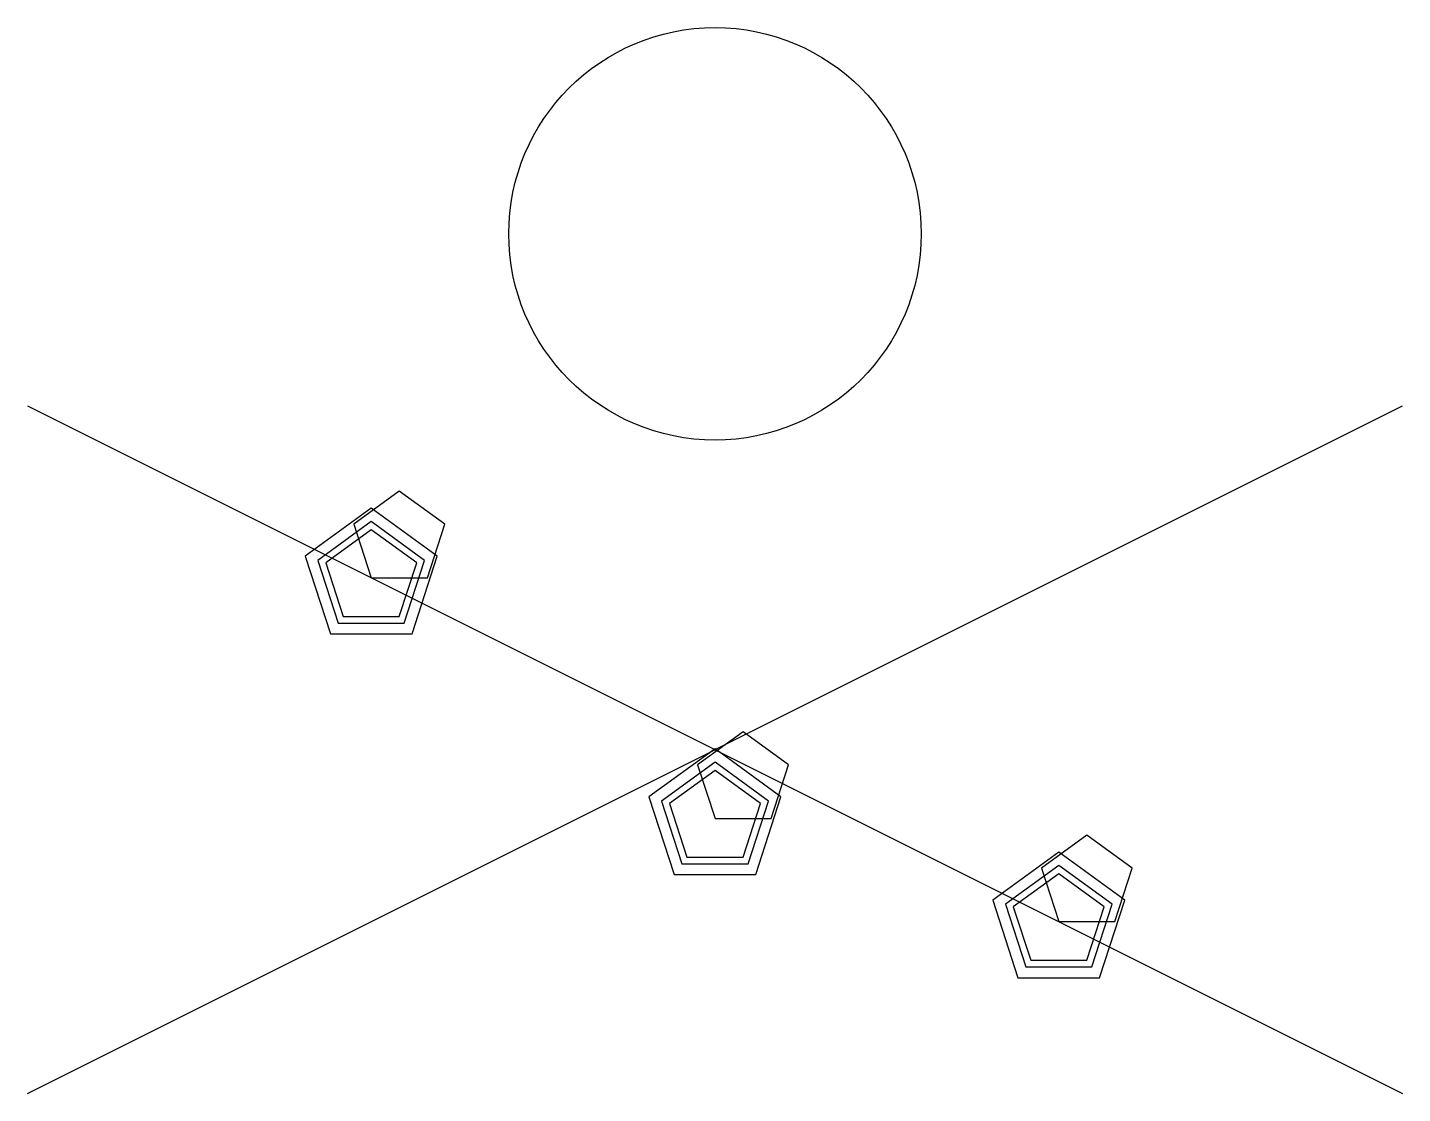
# Model space of a CAD drawing. Units: millimetres at full size, sheet at 1:100. Extents: x -15551 to 8939, y -9612 to 9367.
import ezdxf

# ---------------------------------------------------------------- set-up
doc = ezdxf.new("R2010")
doc.units = ezdxf.units.MM
doc.header["$LTSCALE"] = 100
doc.layers.add('0-0', color=7, linetype='Continuous')

msp = doc.modelspace()

# ---------------------------------------------------------------- linework, layer by layer
at = {"layer": '0-0'}
for p, q in [((-15551, 2632.7), (8938.8, -9612.2)), ((-15551, -9612.2), (8938.8, 2632.7))]:
    msp.add_line(p, q, dxfattribs=at)
for points in [[(-9428.6, -428.6), (-8428.6, -428.6), (-8119.6, 522.5), (-8928.6, 1110.3), (-9737.6, 522.5)], [(-10155.1, -1428.6), (-8702, -1428.6), (-8253, -46.6), (-9428.6, 807.5), (-10604.1, -46.6)], [(-10016.4, -1237.6), (-8840.8, -1237.6), (-8477.5, -119.6), (-9428.6, 571.4), (-10379.6, -119.6)], [(-10016.4, -1237.6), (-8840.8, -1237.6), (-8477.5, -119.6), (-9428.6, 571.4), (-10379.6, -119.6)], [(-9928.6, -1116.8), (-8928.6, -1116.8), (-8619.6, -165.7), (-9428.6, 422.1), (-10237.6, -165.7)], [(-3306.1, -4714.3), (-2306.1, -4714.3), (-1997.1, -3763.2), (-2806.1, -3175.4), (-3615.1, -3763.2)], [(-4032.7, -5714.3), (-2579.6, -5714.3), (-2130.6, -4332.3), (-3306.1, -3478.2), (-4481.7, -4332.3)], [(-3893.9, -5523.3), (-2718.3, -5523.3), (-2355.1, -4405.3), (-3306.1, -3714.3), (-4257.2, -4405.3)], [(-3893.9, -5523.3), (-2718.3, -5523.3), (-2355.1, -4405.3), (-3306.1, -3714.3), (-4257.2, -4405.3)], [(-3806.1, -5402.5), (-2806.1, -5402.5), (-2497.1, -4451.4), (-3306.1, -3863.6), (-4115.1, -4451.4)], [(2816.3, -6551), (3816.3, -6551), (4125.3, -5600), (3316.3, -5012.2), (2507.3, -5600)], [(2089.8, -7551), (3542.9, -7551), (3991.9, -6169.1), (2816.3, -5315), (1640.8, -6169.1)], [(2228.5, -7360), (3404.1, -7360), (3767.4, -6242), (2816.3, -5551), (1865.3, -6242)], [(2228.5, -7360), (3404.1, -7360), (3767.4, -6242), (2816.3, -5551), (1865.3, -6242)], [(2316.3, -7239.2), (3316.3, -7239.2), (3625.3, -6288.2), (2816.3, -5700.4), (2007.3, -6288.2)]]:
    msp.add_lwpolyline(points, close=True, dxfattribs=at)
msp.add_circle((-3306.1, 5693.9), 3673.5, dxfattribs=at)

doc.saveas('drawing.dxf')
